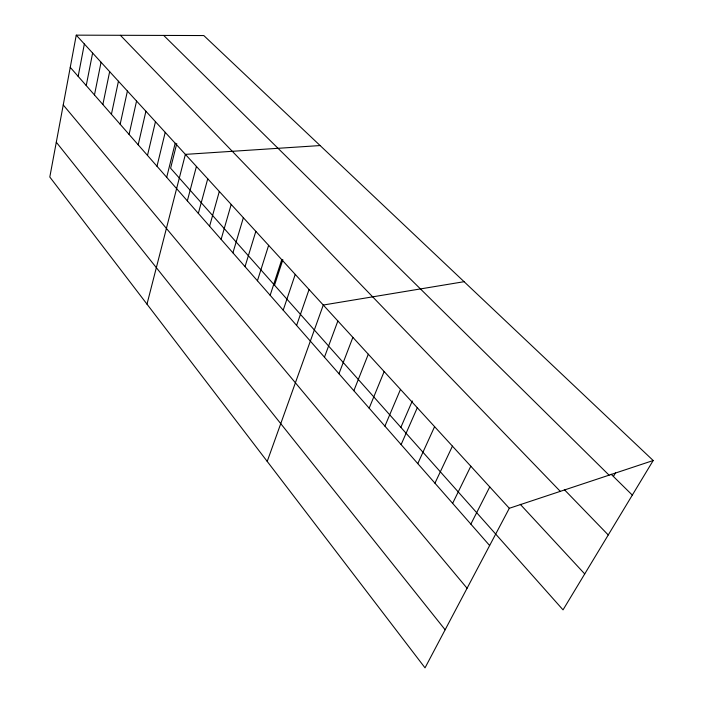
<?xml version="1.0" encoding="UTF-8"?>
<svg xmlns="http://www.w3.org/2000/svg" width="703" height="703" viewBox="0 0 703 703"><rect width="100%" height="100%" fill="white"/><g stroke="black" fill="none" stroke-linecap="round" stroke-linejoin="round"><path stroke-width="1.05" d="M76.249 35.15L49.808 177.024L425.025 667.85L509.315 508.287L653.192 460.518L203.8 35.554L76.249 35.15L509.315 508.287M78.165 76.372L84.351 44.008M86.232 85.573L92.62 53.033M94.466 94.958L101.056 62.251M102.858 104.527L109.659 71.644M111.417 114.29L118.438 81.24M120.16 124.255L127.41 91.038M129.08 134.431L136.558 101.039M138.192 144.818L145.908 111.25M147.489 155.416L155.46 121.689M156.989 166.251L165.214 132.349M166.69 177.314L175.188 143.245M176.769 143.561L170.601 168.228L563.033 609.861L653.192 460.518M146.989 304.153L185.381 154.379L320.129 145.556M187.341 200.865L196.427 166.444M198.334 213.396L207.737 178.799M209.591 226.225L219.318 191.453M221.12 239.371L231.19 204.424M232.921 252.834L243.361 217.719M245.031 266.63L255.839 231.349M257.43 280.778L268.634 245.329M270.154 295.286L281.762 259.671M274.53 285.19L282.87 259.671M283.204 310.164L295.234 274.39M296.596 325.436L309.065 289.504M267.21 461.423L323.275 305.032L464.094 281.692M324.452 357.194L337.871 320.972M338.951 373.732L352.871 337.361M353.855 390.719L368.302 354.215M369.163 408.179L384.163 371.544M384.91 426.132L400.49 389.383M400.859 427.362L412.327 400.947M401.114 444.604L417.292 407.74M417.784 463.611L434.595 426.651M434.946 483.181L452.433 446.133M452.627 503.348L470.808 466.212M470.852 524.122L489.763 486.915M613.42 476.485L615.6 472.759M611.127 474.226L632.313 495.097M163.711 35.431L609.079 475.166M564.351 489.648L608.244 534.965M120.389 35.291L560.291 491.362M520.246 504.306L584.72 573.929M70.247 67.347L489.64 545.537M63.244 104.949L467.073 588.253M56.293 142.208L445.14 629.774"/></g></svg>
